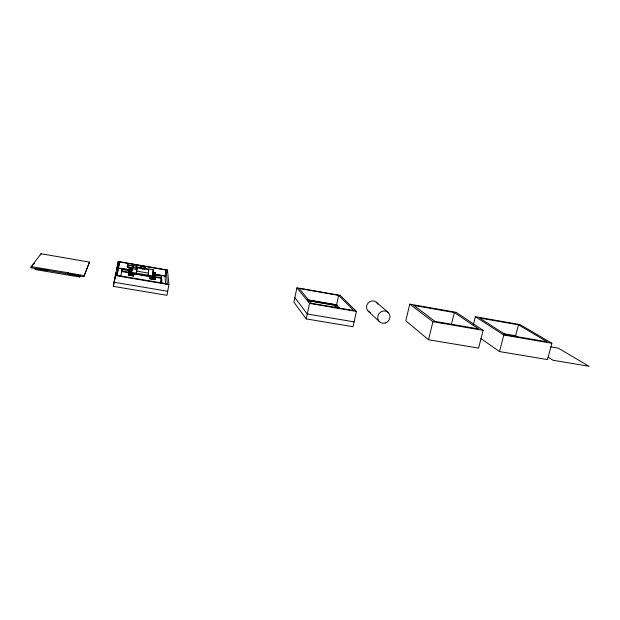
<?xml version="1.0" encoding="UTF-8"?>
<svg xmlns="http://www.w3.org/2000/svg" width="620" height="620" viewBox="0 0 620 620"><rect width="100%" height="100%" fill="white"/><g stroke="black" fill="none" stroke-linecap="round" stroke-linejoin="round"><path stroke-width="0.93" d="M151.559 278.124L155.248 278.892L151.559 278.124L151.435 278.969L155.124 279.597L155.24 278.403L151.435 277.776M151.435 278.969L155.124 279.597M151.815 277.001L151.435 279.132L149.955 278.876L149.986 276.071M148.296 273.598L148.265 275.296L148.707 269.808L137.051 267.794L136.369 273.257L137.051 267.794M140.438 265.996C138.648 269.181 146.312 270.46 145.436 266.863L140.438 265.996L140.438 267.204M145.289 268.189L145.436 266.863M144.452 268.755L144.483 268.111M140.864 268.135L140.91 267.491M132.905 266.104L132.548 268.747L136.199 269.375L136.625 266.05L133.021 265.43L132.781 266.809M136.199 269.375L136.625 266.05M132.448 273.683L132.076 275.83L133.571 276.078L133.874 273.304M132.277 274.149L128.573 273.521L132.262 274.288M132.355 273.474L128.673 272.839L153.047 277.21L153.186 269.7L144.034 268.111M132.393 273.133L128.697 272.637L131.517 272.947M133.021 265.43L132.75 267.569L127.216 266.91L132.696 267.856M131.959 267.081L131.161 273.466L131.913 267.863M128.487 274.319L132.223 274.954L128.48 274.203M128.534 273.97L132.262 274.613L128.526 273.862M128.58 273.629L132.316 274.125M128.627 273.288L132.339 273.924L128.619 273.18M131.502 272.777L128.743 272.304L131.556 272.606M128.821 271.932L131.595 272.273M131.579 272.103L128.836 271.63L131.642 271.94M128.913 271.265L131.68 271.606M129.007 270.599L131.758 270.94M131.789 270.738L129.022 270.312L131.804 270.607M129.146 269.615L131.882 269.956M129.192 269.289L131.921 269.63M131.944 269.437L129.255 268.84M132.044 268.662L129.347 268.197L132.029 268.786M128.363 275.032L132.099 275.668L128.363 275.032L128.983 270.8L131.719 271.273M128.813 271.831L155.202 276.458L155.077 277.504L153.256 277.194M128.836 271.63L129.347 268.197M128.906 271.165L131.665 271.738M129.069 269.987L131.843 270.281M47.531 270.436L31 267.817L31.171 266.662L41.036 253.743L89.489 262.097L83.832 276.698L67.719 273.994L67.975 272.707L31.171 266.662M40.873 254.804L41.036 253.743M47.438 270.576L47.701 269.289M127.216 266.91L127.534 264.887L132.959 265.825M67.975 272.707L67.719 273.994M79.709 277.008L79.895 275.877L35.216 268.367L35.045 269.514L79.709 277.008L80.445 275.303M83.832 276.698L89.489 262.097M113.29 286.363L118.218 261.462L167.493 270.033L168.911 284.627L166.966 295.314L113.29 286.363L114.297 281.705M116.676 270.506L118.218 261.462M117.009 275.575L119.614 261.958L166.106 270.049L167.338 283.913L116.808 275.319L119.614 261.958M121.567 272.203L122.039 269.444L131.742 271.072M127.534 264.887L133.967 266.368M132.548 268.747L132.788 267.344L136.439 267.979M132.478 272.769L132.138 275.319L128.41 274.683L132.153 275.187M133.571 276.078L133.943 273.939M140.267 267.321L140.391 266.631L145.413 267.499M148.459 271.204L148.707 269.808M149.955 278.876L150.334 276.745M153.186 269.7L153.047 277.21M152.458 272.188L155.116 272.645L155.008 273.792L153.225 273.482M152.458 272.513L155.124 272.971L155.023 274.451M152.458 273.172L155.139 273.629L155.031 275.117M152.466 275.179L155.178 275.644L155.07 277.156M152.35 277.729L155.093 278.194L155.209 277.008L152.474 276.543M151.559 277.078L155.225 277.706L155.101 278.752M152.474 276.334L161.099 277.706L161.246 282.798M161.022 278.954L161.51 276.226L152.466 274.637M165.602 283.828L164.998 276.171L166.106 270.049M167.02 272.653L167.493 270.033M120.737 276.621L122.039 269.444M296.926 287.812L293.903 302.142L306.226 318.913L353.012 326.717L356.454 311.434L340.279 295.407L296.926 287.812L309.55 303.397L356.454 311.434M306.226 318.913L309.55 303.397M116.173 272.226L113.987 282.24L167.702 291.268M116.568 270.397L117.157 267.67M114.7 279.837L115.708 275.179M334.761 307.853L335.296 305.435L308.031 300.739M340.008 308.729L336.521 305.017L338.644 295.353L299.111 288.424L311.279 303.273L353.888 310.581L338.644 295.353M145.305 267.615L144.755 268.111M409.75 304.149L405.813 320.78L428.536 339.752L478.601 348.099L483.112 330.351L456.188 312.333L409.75 304.149L432.915 321.703L483.112 330.351M428.536 339.752L432.915 321.703M451.329 324.678L454.321 312.558L413.765 305.412L435.077 321.416L478.609 328.925L454.321 312.558M473.331 324.826L475.37 316.727L520.01 324.578L551.878 343.271L547.476 359.569L499.511 351.579L480.849 338.543M499.511 351.579L503.804 335.009L475.37 316.727M517.235 336.776L515.607 335.761L518.46 324.849L479.493 317.998L505.571 334.661L547.266 341.837L518.46 324.849M31 267.817L34.488 263.221M67.906 272.854L84.018 275.567M354.105 321.865L307.28 313.991L294.864 297.592M115.134 275.489L168.911 284.627M152.458 273.498L155.147 274.094L152.466 273.637M307.621 300.289L336.8 305.319M120.001 268.158L131.866 270.088M155.969 274.35L165.439 275.978M136.749 271.111L148.637 273.156M152.466 273.831L155.155 274.296L155.047 275.792M118.552 268.173L131.827 270.413M152.466 273.97L164.998 276.171M503.339 334.358L513.716 336.141M152.466 274.164L155.163 274.769L152.466 274.303M152.466 274.505L155.171 274.97L155.062 276.474M503.804 335.009L551.878 343.271M152.466 274.838L155.178 275.443L152.466 274.97M131.703 271.405L128.952 270.839L131.665 271.436M152.466 275.311L155.186 275.776M152.474 275.512L155.194 276.117L152.474 275.652M128.859 271.498L131.618 272.072M153.249 275.822L155.047 276.001M152.474 275.853L155.202 276.458M152.474 276.195L155.202 276.807M121.783 270.963L131.541 272.746M153.256 276.505L155.062 276.675M152.474 276.675L155.209 277.008M121.691 271.513L132.393 273.443M134.788 273.761L136.718 274.087M138.539 274.404L147.049 275.861M148.831 276.163L150.807 276.505M152.474 276.884L161.146 278.272M152.474 277.024L155.217 277.357M151.559 277.217L155.225 277.706M151.559 277.419L155.233 278.186L151.559 277.558M151.435 277.915L155.24 278.403M151.435 278.481L155.116 279.248L151.435 278.62M550.769 346.867L558.271 348.146L589 366.257L552.994 360.251L548.111 357.19M135.796 266.685L141.29 267.638M152.458 272.312L155.116 272.645M132.006 268.979L129.301 268.514L131.99 269.111M152.458 272.645L155.132 273.102M129.224 268.886L131.959 269.305M152.458 272.839L155.139 273.435L152.458 272.971M308.039 299.863L337.21 304.893M441.913 323.059L443.796 323.384M503.269 333.63L515.607 335.761M131.905 269.762L129.185 269.204L130.967 269.646M152.458 273.304L155.139 273.761M307.381 300.003L336.521 305.017M376.309 302.173L388.004 312.248M368.187 311.17L379.448 321.71M335.296 305.435L337.846 308.171M161.51 276.226L161.905 282.983M161.099 277.706L161.401 283.138M160.882 280.899L160.983 282.736M370.272 312.426A6.061 5.712 -47.3 0 1 368.14 302.971A6.061 5.712 -47.3 0 1 377.774 304.118M385.353 323.02A6.378 5.975 -47.1 0 0 388.314 312.534A6.378 5.975 -47.1 0 0 377.944 315.781A6.378 5.975 -47.1 0 0 385.353 323.02"/></g></svg>
